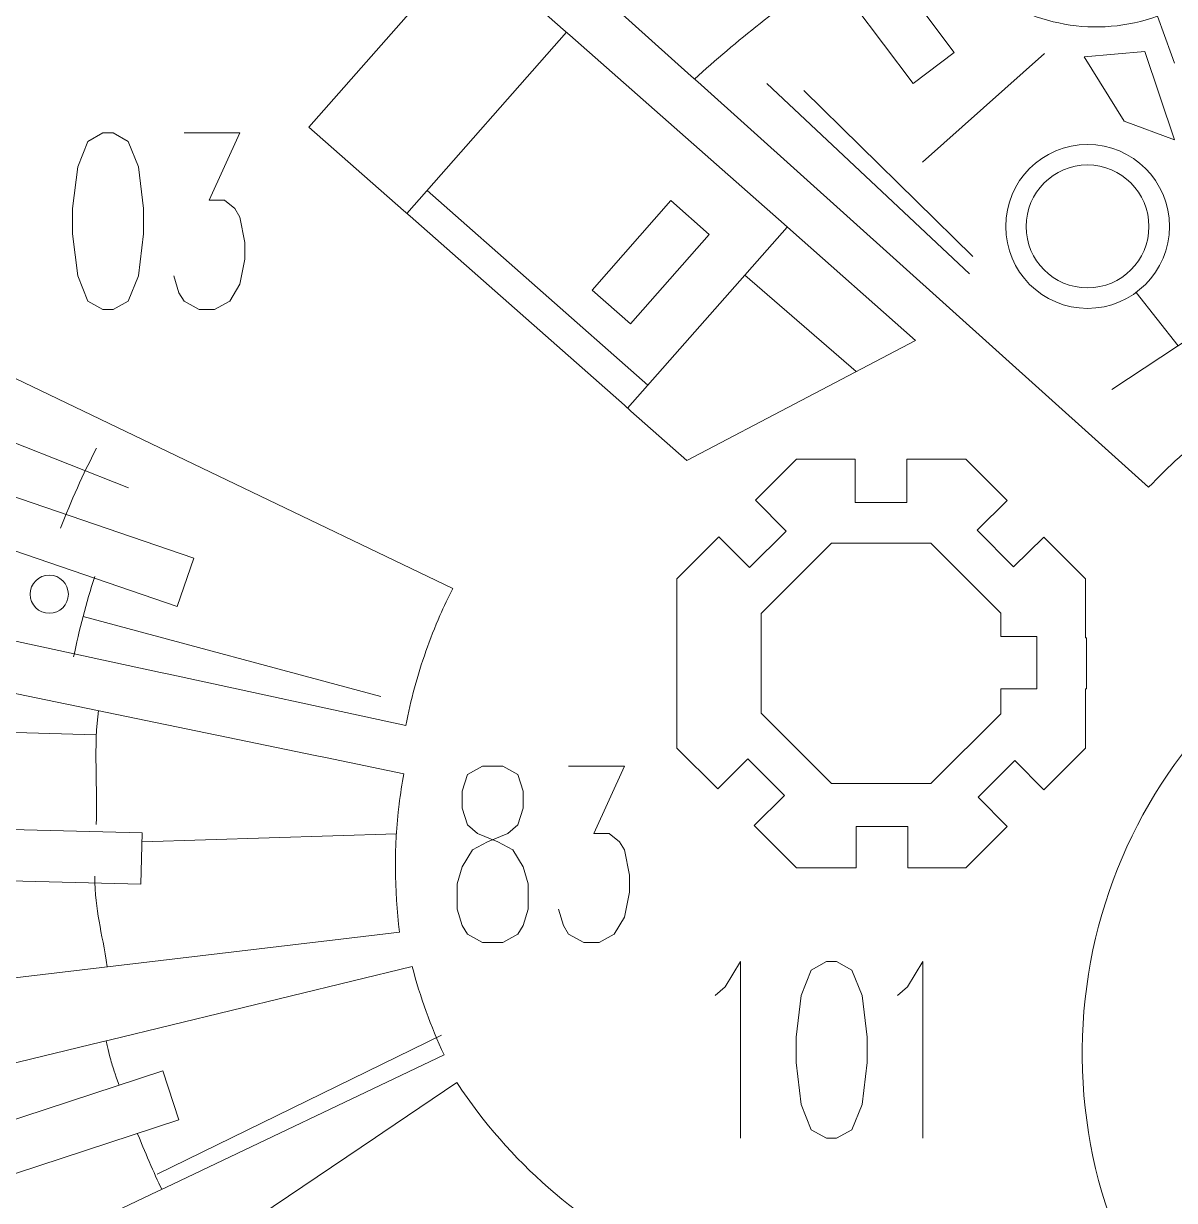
# Model space of a CAD drawing. Header units: inches. Extents: x -7.1 to 7.1, y -5.5 to 5.4.
# Drawn here: x -4.066 to -1.139, y -1.423 to 1.569 of the extents above; entities that cross this region are included whole.
import ezdxf

# ---------------------------------------------------------------- set-up
doc = ezdxf.new("R2010")
doc.units = ezdxf.units.IN
doc.header["$MEASUREMENT"] = 0
doc.layers.add('Layer 1', color=7, linetype='Continuous')

msp = doc.modelspace()

# ---------------------------------------------------------------- linework, layer by layer
at = {"layer": 'Layer 1', "color": 1, "lineweight": 9}
msp.add_ellipse((-1.36, 1.0536), major_axis=(0, 0.2083), ratio=1, dxfattribs=at)
at = {"layer": 'Layer 1', "color": 5, "lineweight": 9}
for centre, major_axis in [((-1.36, 1.0536), (0, 0.1562)), ((-4.0009, 0.1186), (0, 0.0486))]:
    msp.add_ellipse(centre, major_axis=major_axis, ratio=1, dxfattribs=at)
at = {"layer": 'Layer 1', "lineweight": 9}
for points, knots in [([(-1.1464, 1.4898), (-1.1464, 1.4898), (-1.1818, 1.5881), (-1.1818, 1.5881), (-1.1818, 1.5881), (-1.3361, 1.5324), (-1.5084, 1.5632), (-1.6338, 1.6689), (-1.6338, 1.6689), (-1.7591, 1.7747), (-1.8186, 1.9393), (-1.7897, 2.1008), (-1.7897, 2.1008), (-1.7608, 2.2622), (-1.648, 2.396), (-1.4937, 2.4517), (-1.4937, 2.4517), (-1.4937, 2.4517), (-1.6376, 2.8503), (-1.6376, 2.8503), (-1.6376, 2.8503), (-1.7919, 2.7945), (-1.9641, 2.8254), (-2.0895, 2.9311), (-2.0895, 2.9311), (-2.2149, 3.0369), (-2.2743, 3.2015), (-2.2454, 3.363), (-2.2454, 3.363), (-2.2166, 3.5244), (-2.1037, 3.6582), (-1.9494, 3.7139), (-1.9494, 3.7139), (-1.9494, 3.7139), (-2.0558, 4.0085), (-2.0558, 4.0085)], [0, 0, 0, 0, 0.1, 0.1, 0.1, 0.1, 0.2, 0.2, 0.2, 0.2, 0.3, 0.3, 0.3, 0.3, 0.4, 0.4, 0.4, 0.4, 0.5, 0.5, 0.5, 0.5, 0.6, 0.6, 0.6, 0.6, 0.7, 0.7, 0.7, 0.7, 0.8, 0.8, 0.8, 0.8, 1, 1, 1, 1]), ([(-1.4198, 2.6642), (-1.4198, 2.6642), (-1.36, 2.4861), (-1.36, 2.4861), (-1.36, 2.4861), (-1.5283, 2.4214), (-1.6478, 2.2582), (-1.6478, 2.0671), (-1.6478, 2.0671), (-1.6478, 1.8191), (-1.4468, 1.6181), (-1.1989, 1.6181), (-1.1989, 1.6181), (-1.1558, 1.6181), (-1.1141, 1.6242), (-1.0747, 1.6355), (-1.0747, 1.6355), (-1.0747, 1.6355), (-1.0732, 1.631), (-1.0732, 1.631), (-1.0732, 1.631), (-1.0732, 1.631), (-0.9726, 1.331), (-0.9726, 1.331)], [0, 0, 0, 0, 0.142857, 0.142857, 0.142857, 0.142857, 0.285714, 0.285714, 0.285714, 0.285714, 0.428571, 0.428571, 0.428571, 0.428571, 0.571429, 0.571429, 0.571429, 0.571429, 0.714286, 0.714286, 0.714286, 0.714286, 1, 1, 1, 1]), ([(-1.6989, 1.4956), (-1.6989, 1.4956), (-1.8034, 1.4169), (-1.8034, 1.4169), (-1.8034, 1.4169), (-1.8034, 1.4169), (-2.1052, 1.8176), (-2.1052, 1.8176), (-2.1052, 1.8176), (-2.1052, 1.8176), (-2.0007, 1.8963), (-2.0007, 1.8963), (-2.0007, 1.8963), (-2.0007, 1.8963), (-1.6989, 1.4956), (-1.6989, 1.4956)], [0, 0, 0, 0, 0.2, 0.2, 0.2, 0.2, 0.4, 0.4, 0.4, 0.4, 0.6, 0.6, 0.6, 0.6, 1, 1, 1, 1]), ([(-2.6935, 1.5544), (-2.6935, 1.5544), (-2.9344, 1.7669), (-2.9344, 1.7669), (-2.9344, 1.7669), (-2.9344, 1.7669), (-3.3405, 1.3064), (-3.3405, 1.3064), (-3.3405, 1.3064), (-3.3405, 1.3064), (-3.0997, 1.094), (-3.0997, 1.094)], [0, 0, 0, 0, 0.25, 0.25, 0.25, 0.25, 0.5, 0.5, 0.5, 0.5, 1, 1, 1, 1]), ([(-2.5225, 0.8059), (-2.5225, 0.8059), (-2.6201, 0.8919), (-2.6201, 0.8919), (-2.6201, 0.8919), (-2.6201, 0.8919), (-2.4196, 1.1192), (-2.4196, 1.1192), (-2.4196, 1.1192), (-2.4196, 1.1192), (-2.3221, 1.0332), (-2.3221, 1.0332), (-2.3221, 1.0332), (-2.3221, 1.0332), (-2.5225, 0.8059), (-2.5225, 0.8059)], [0, 0, 0, 0, 0.2, 0.2, 0.2, 0.2, 0.4, 0.4, 0.4, 0.4, 0.6, 0.6, 0.6, 0.6, 1, 1, 1, 1]), ([(-2.5216, 0.5841), (-2.5216, 0.5841), (-2.3793, 0.4586), (-2.3793, 0.4586), (-2.3793, 0.4586), (-2.3793, 0.4586), (-1.7973, 0.7639), (-1.7973, 0.7639), (-1.7973, 0.7639), (-1.7973, 0.7639), (-2.1155, 1.0446), (-2.1155, 1.0446)], [0, 0, 0, 0, 0.25, 0.25, 0.25, 0.25, 0.5, 0.5, 0.5, 0.5, 1, 1, 1, 1]), ([(-1.8198, 0.3959), (-1.8198, 0.3959), (-1.8198, 0.3519), (-1.8198, 0.3519), (-1.8198, 0.3519), (-1.8198, 0.3519), (-1.9513, 0.3519), (-1.9513, 0.3519), (-1.9513, 0.3519), (-1.9513, 0.3519), (-1.9513, 0.4622), (-1.9513, 0.4622), (-1.9513, 0.4622), (-1.9513, 0.4622), (-2.1001, 0.4622), (-2.1001, 0.4622), (-2.1001, 0.4622), (-2.1001, 0.4622), (-2.2048, 0.3575), (-2.2048, 0.3575), (-2.2048, 0.3575), (-2.2048, 0.3575), (-2.1266, 0.2786), (-2.1266, 0.2786), (-2.1266, 0.2786), (-2.1266, 0.2786), (-2.22, 0.1861), (-2.22, 0.1861), (-2.22, 0.1861), (-2.22, 0.1861), (-2.2978, 0.2645), (-2.2978, 0.2645), (-2.2978, 0.2645), (-2.2978, 0.2645), (-2.4045, 0.1578), (-2.4045, 0.1578), (-2.4045, 0.1578), (-2.4045, 0.1578), (-2.4045, -0.0463), (-2.4045, -0.0463)], [0, 0, 0, 0, 0.090909, 0.090909, 0.090909, 0.090909, 0.181818, 0.181818, 0.181818, 0.181818, 0.272727, 0.272727, 0.272727, 0.272727, 0.363636, 0.363636, 0.363636, 0.363636, 0.454545, 0.454545, 0.454545, 0.454545, 0.545455, 0.545455, 0.545455, 0.545455, 0.636364, 0.636364, 0.636364, 0.636364, 0.727273, 0.727273, 0.727273, 0.727273, 0.818182, 0.818182, 0.818182, 0.818182, 1, 1, 1, 1]), ([(-1.3631, -0.0463), (-1.3631, -0.0463), (-1.3631, 0.0076), (-1.3631, 0.0076), (-1.3631, 0.0076), (-1.3631, 0.0076), (-1.3654, 0.0076), (-1.3654, 0.0076), (-1.3654, 0.0076), (-1.3654, 0.0076), (-1.3654, 0.1578), (-1.3654, 0.1578), (-1.3654, 0.1578), (-1.3654, 0.1578), (-1.4714, 0.2639), (-1.4714, 0.2639), (-1.4714, 0.2639), (-1.4714, 0.2639), (-1.548, 0.1881), (-1.548, 0.1881), (-1.548, 0.1881), (-1.548, 0.1881), (-1.6405, 0.2815), (-1.6405, 0.2815), (-1.6405, 0.2815), (-1.6405, 0.2815), (-1.5644, 0.3569), (-1.5644, 0.3569), (-1.5644, 0.3569), (-1.5644, 0.3569), (-1.6697, 0.4622), (-1.6697, 0.4622), (-1.6697, 0.4622), (-1.6697, 0.4622), (-1.8198, 0.4622), (-1.8198, 0.4622), (-1.8198, 0.4622), (-1.8198, 0.4622), (-1.8198, 0.4181), (-1.8198, 0.4181)], [0, 0, 0, 0, 0.090909, 0.090909, 0.090909, 0.090909, 0.181818, 0.181818, 0.181818, 0.181818, 0.272727, 0.272727, 0.272727, 0.272727, 0.363636, 0.363636, 0.363636, 0.363636, 0.454545, 0.454545, 0.454545, 0.454545, 0.545455, 0.545455, 0.545455, 0.545455, 0.636364, 0.636364, 0.636364, 0.636364, 0.727273, 0.727273, 0.727273, 0.727273, 0.818182, 0.818182, 0.818182, 0.818182, 1, 1, 1, 1]), ([(-3.55, 0.4093), (-3.55, 0.4093), (-2.9747, 0.1331), (-2.9747, 0.1331), (-2.9747, 0.1331), (-2.9856, 0.1116), (-2.9974, 0.0865), (-3.0071, 0.0645), (-3.0071, 0.0645), (-3.0332, 0.0048), (-3.0549, -0.0568), (-3.0719, -0.1197), (-3.0719, -0.1197), (-3.0805, -0.1512), (-3.0878, -0.183), (-3.094, -0.215)], [0, 0, 0, 0, 0.2, 0.2, 0.2, 0.2, 0.4, 0.4, 0.4, 0.4, 0.6, 0.6, 0.6, 0.6, 1, 1, 1, 1]), ([(-3.6336, 0.2102), (-3.6336, 0.2102), (-3.6758, 0.0872), (-3.6758, 0.0872), (-3.6758, 0.0872), (-3.6758, 0.0872), (-4.1488, 0.2494), (-4.1488, 0.2494), (-4.1488, 0.2494), (-4.1488, 0.2494), (-4.1066, 0.3723), (-4.1066, 0.3723), (-4.1066, 0.3723), (-4.1066, 0.3723), (-3.6336, 0.2102), (-3.6336, 0.2102)], [0, 0, 0, 0, 0.2, 0.2, 0.2, 0.2, 0.4, 0.4, 0.4, 0.4, 0.6, 0.6, 0.6, 0.6, 1, 1, 1, 1]), ([(-1.581, 0.0113), (-1.581, 0.0113), (-1.4892, 0.0113), (-1.4892, 0.0113), (-1.4892, 0.0113), (-1.4892, 0.0113), (-1.4892, -0.1224), (-1.4892, -0.1224), (-1.4892, -0.1224), (-1.4892, -0.1224), (-1.581, -0.1224), (-1.581, -0.1224), (-1.581, -0.1224), (-1.581, -0.1224), (-1.581, -0.1856), (-1.581, -0.1856), (-1.581, -0.1856), (-1.581, -0.1856), (-1.7584, -0.363), (-1.7584, -0.363), (-1.7584, -0.363), (-1.7584, -0.363), (-2.0115, -0.363), (-2.0115, -0.363), (-2.0115, -0.363), (-2.0115, -0.363), (-2.1905, -0.184), (-2.1905, -0.184), (-2.1905, -0.184), (-2.1905, -0.184), (-2.1905, 0.0692), (-2.1905, 0.0692), (-2.1905, 0.0692), (-2.1905, 0.0692), (-2.0115, 0.2482), (-2.0115, 0.2482), (-2.0115, 0.2482), (-2.0115, 0.2482), (-1.7584, 0.2482), (-1.7584, 0.2482), (-1.7584, 0.2482), (-1.7584, 0.2482), (-1.581, 0.0708), (-1.581, 0.0708), (-1.581, 0.0708), (-1.581, 0.0708), (-1.581, 0.0113), (-1.581, 0.0113)], [0, 0, 0, 0, 0.076923, 0.076923, 0.076923, 0.076923, 0.153846, 0.153846, 0.153846, 0.153846, 0.230769, 0.230769, 0.230769, 0.230769, 0.307692, 0.307692, 0.307692, 0.307692, 0.384615, 0.384615, 0.384615, 0.384615, 0.461538, 0.461538, 0.461538, 0.461538, 0.538462, 0.538462, 0.538462, 0.538462, 0.615385, 0.615385, 0.615385, 0.615385, 0.692308, 0.692308, 0.692308, 0.692308, 0.769231, 0.769231, 0.769231, 0.769231, 0.846154, 0.846154, 0.846154, 0.846154, 1, 1, 1, 1]), ([(-2.4045, -0.0685), (-2.4045, -0.0685), (-2.4045, -0.2726), (-2.4045, -0.2726), (-2.4045, -0.2726), (-2.4045, -0.2726), (-2.3008, -0.3764), (-2.3008, -0.3764), (-2.3008, -0.3764), (-2.3008, -0.3764), (-2.2237, -0.3), (-2.2237, -0.3), (-2.2237, -0.3), (-2.2237, -0.3), (-2.1311, -0.3934), (-2.1311, -0.3934), (-2.1311, -0.3934), (-2.1311, -0.3934), (-2.2078, -0.4694), (-2.2078, -0.4694), (-2.2078, -0.4694), (-2.2078, -0.4694), (-2.1001, -0.577), (-2.1001, -0.577), (-2.1001, -0.577), (-2.1001, -0.577), (-1.9486, -0.577), (-1.9486, -0.577), (-1.9486, -0.577), (-1.9486, -0.577), (-1.9486, -0.5354), (-1.9486, -0.5354)], [0, 0, 0, 0, 0.111111, 0.111111, 0.111111, 0.111111, 0.222222, 0.222222, 0.222222, 0.222222, 0.333333, 0.333333, 0.333333, 0.333333, 0.444444, 0.444444, 0.444444, 0.444444, 0.555556, 0.555556, 0.555556, 0.555556, 0.666667, 0.666667, 0.666667, 0.666667, 0.777778, 0.777778, 0.777778, 0.777778, 1, 1, 1, 1]), ([(-1.9486, -0.5133), (-1.9486, -0.5133), (-1.9486, -0.4717), (-1.9486, -0.4717), (-1.9486, -0.4717), (-1.9486, -0.4717), (-1.8171, -0.4717), (-1.8171, -0.4717), (-1.8171, -0.4717), (-1.8171, -0.4717), (-1.8171, -0.577), (-1.8171, -0.577), (-1.8171, -0.577), (-1.8171, -0.577), (-1.6697, -0.577), (-1.6697, -0.577), (-1.6697, -0.577), (-1.6697, -0.577), (-1.5645, -0.4718), (-1.5645, -0.4718), (-1.5645, -0.4718), (-1.5645, -0.4718), (-1.6385, -0.3971), (-1.6385, -0.3971), (-1.6385, -0.3971), (-1.6385, -0.3971), (-1.5451, -0.3046), (-1.5451, -0.3046), (-1.5451, -0.3046), (-1.5451, -0.3046), (-1.4716, -0.3788), (-1.4716, -0.3788), (-1.4716, -0.3788), (-1.4716, -0.3788), (-1.3654, -0.2726), (-1.3654, -0.2726), (-1.3654, -0.2726), (-1.3654, -0.2726), (-1.3654, -0.1224), (-1.3654, -0.1224), (-1.3654, -0.1224), (-1.3654, -0.1224), (-1.3631, -0.1224), (-1.3631, -0.1224), (-1.3631, -0.1224), (-1.3631, -0.1224), (-1.3631, -0.0685), (-1.3631, -0.0685)], [0, 0, 0, 0, 0.076923, 0.076923, 0.076923, 0.076923, 0.153846, 0.153846, 0.153846, 0.153846, 0.230769, 0.230769, 0.230769, 0.230769, 0.307692, 0.307692, 0.307692, 0.307692, 0.384615, 0.384615, 0.384615, 0.384615, 0.461538, 0.461538, 0.461538, 0.461538, 0.538462, 0.538462, 0.538462, 0.538462, 0.615385, 0.615385, 0.615385, 0.615385, 0.692308, 0.692308, 0.692308, 0.692308, 0.769231, 0.769231, 0.769231, 0.769231, 0.846154, 0.846154, 0.846154, 0.846154, 1, 1, 1, 1]), ([(-3.2987, -0.2965), (-3.2987, -0.2965), (-3.0992, -0.3377), (-3.0992, -0.3377), (-3.0992, -0.3377), (-3.1039, -0.3635), (-3.1077, -0.3893), (-3.1109, -0.4153), (-3.1109, -0.4153), (-3.1239, -0.5233), (-3.1236, -0.6327), (-3.1098, -0.7407)], [0, 0, 0, 0, 0.25, 0.25, 0.25, 0.25, 0.5, 0.5, 0.5, 0.5, 1, 1, 1, 1]), ([(-3.7648, -0.4885), (-3.7648, -0.4885), (-3.7683, -0.619), (-3.7683, -0.619), (-3.7683, -0.619), (-3.7683, -0.619), (-4.2693, -0.6059), (-4.2693, -0.6059), (-4.2693, -0.6059), (-4.2693, -0.6059), (-4.2659, -0.4754), (-4.2659, -0.4754), (-4.2659, -0.4754), (-4.2659, -0.4754), (-3.7648, -0.4885), (-3.7648, -0.4885)], [0, 0, 0, 0, 0.2, 0.2, 0.2, 0.2, 0.4, 0.4, 0.4, 0.4, 0.6, 0.6, 0.6, 0.6, 1, 1, 1, 1]), ([(-2.9968, -1.0524), (-3.0305, -0.9803), (-3.0577, -0.9048), (-3.0778, -0.8278), (-3.0778, -0.8278), (-3.0778, -0.8278), (-3.8455, -1.0141), (-3.8455, -1.0141)], [0, 0, 0, 0, 0.333333, 0.333333, 0.333333, 0.333333, 1, 1, 1, 1]), ([(-3.7123, -1.0934), (-3.7123, -1.0934), (-3.6714, -1.218), (-3.6714, -1.218), (-3.6714, -1.218), (-3.6714, -1.218), (-4.1469, -1.3739), (-4.1469, -1.3739), (-4.1469, -1.3739), (-4.1469, -1.3739), (-4.1878, -1.2493), (-4.1878, -1.2493), (-4.1878, -1.2493), (-4.1878, -1.2493), (-3.7123, -1.0934), (-3.7123, -1.0934)], [0, 0, 0, 0, 0.2, 0.2, 0.2, 0.2, 0.4, 0.4, 0.4, 0.4, 0.6, 0.6, 0.6, 0.6, 1, 1, 1, 1]), ([(-2.6627, -1.4466), (-2.756, -1.3754), (-2.8396, -1.2916), (-2.9108, -1.1983), (-2.9108, -1.1983), (-2.9293, -1.1739), (-2.9473, -1.1488), (-2.9641, -1.1232), (-2.9641, -1.1232), (-2.9641, -1.1232), (-3.1526, -1.2502), (-3.1526, -1.2502)], [0, 0, 0, 0, 0.25, 0.25, 0.25, 0.25, 0.5, 0.5, 0.5, 0.5, 1, 1, 1, 1])]:
    msp.add_open_spline(points, degree=3, knots=knots, dxfattribs=at)
for points in [[(-3.8677, 2.7829), (-3.8677, 2.7829), (-2.3682, 1.4358), (-2.3682, 1.4358)], [(-2.1321, 1.0592), (-2.1321, 1.0592), (-2.6769, 1.5398), (-2.6769, 1.5398)], [(-3.5699, 0.4188), (-3.5699, 0.4188), (-5.791, 1.4851), (-5.791, 1.4851)], [(-2.3517, 1.421), (-2.3517, 1.421), (-1.332, 0.5049), (-1.332, 0.5049)], [(-3.0831, 1.0793), (-3.0831, 1.0793), (-2.5382, 0.5988), (-2.5382, 0.5988)], [(-1.2046, 0.3904), (-1.1548, 0.4433), (-1.1009, 0.492), (-1.0433, 0.5359)], [(-1.3155, 0.4901), (-1.3155, 0.4901), (-1.2046, 0.3904), (-1.2046, 0.3904)], [(-6.1562, 0.4466), (-6.1562, 0.4466), (-3.7181, -0.0802), (-3.7181, -0.0802)], [(-3.3204, -0.292), (-3.3204, -0.292), (-6.0947, 0.2806), (-6.0947, 0.2806)], [(-0.1197, 0.2163), (-0.8096, 0.2103), (-1.3676, -0.3477), (-1.3736, -1.0376)], [(-3.6965, -0.0849), (-3.6965, -0.0849), (-3.094, -0.215), (-3.094, -0.215)], [(-3.2951, -0.7626), (-3.2951, -0.7626), (-3.1098, -0.7407), (-3.1098, -0.7407)], [(-5.3541, -1.0065), (-5.3541, -1.0065), (-3.317, -0.7652), (-3.317, -0.7652)], [(-3.8671, -1.0194), (-3.8671, -1.0194), (-5.529, -1.4227), (-5.529, -1.4227)], [(-3.7046, -1.3895), (-3.7046, -1.3895), (-2.9968, -1.0524), (-2.9968, -1.0524)], [(-1.3736, -1.0597), (-1.3676, -1.7496), (-0.8096, -2.3077), (-0.1197, -2.3136)], [(-3.1709, -1.2625), (-3.1709, -1.2625), (-5.0616, -2.5361), (-5.0616, -2.5361)], [(-5.7625, -2.3695), (-5.7625, -2.3695), (-3.7246, -1.399), (-3.7246, -1.399)]]:
    msp.add_open_spline(points, degree=3, dxfattribs=at)
at = {"layer": 'Layer 1', "color": 5, "lineweight": 9}
for points in [[(-2.36, 1.4284), (-2.2517, 1.5262), (-2.1371, 1.617), (-2.0168, 1.7002)], [(-2.6852, 1.5471), (-2.6852, 1.5471), (-3.0914, 1.0867), (-3.0914, 1.0867)], [(-1.7798, 1.2169), (-1.7798, 1.2169), (-1.4699, 1.4929), (-1.4699, 1.4929)], [(-2.1757, 1.4174), (-2.1757, 1.4174), (-1.66, 0.933), (-1.66, 0.933)], [(-2.0819, 1.3992), (-2.0819, 1.3992), (-1.6522, 0.9773), (-1.6522, 0.9773)], [(-3.04, 1.1449), (-3.04, 1.1449), (-2.4786, 0.6497), (-2.4786, 0.6497)], [(-2.1238, 1.0519), (-2.1238, 1.0519), (-2.5299, 0.5915), (-2.5299, 0.5915)], [(-2.2317, 0.9296), (-2.2317, 0.9296), (-1.9485, 0.6846), (-1.9485, 0.6846)], [(-1.2365, 0.8858), (-1.2365, 0.8858), (-1.1299, 0.7498), (-1.1299, 0.7498)], [(-1.298, 0.6387), (-1.298, 0.6387), (-1.0064, 0.8314), (-1.0064, 0.8314)], [(-4.7007, 0.7449), (-4.7007, 0.7449), (-3.7994, 0.389), (-3.7994, 0.389)], [(-3.9148, 0.0619), (-3.9148, 0.0619), (-3.1573, -0.1419), (-3.1573, -0.1419)], [(-4.672, -0.216), (-4.672, -0.216), (-3.8826, -0.2389), (-3.8826, -0.2389)], [(-3.1181, -0.4909), (-3.1181, -0.4909), (-3.7654, -0.5108), (-3.7654, -0.5108)], [(-3.7268, -1.3555), (-3.7268, -1.3555), (-3.0036, -1.0023), (-3.0036, -1.0023)], [(-3.7146, -1.3942), (-3.7348, -1.3545), (-3.7592, -1.2939), (-3.7769, -1.2526)]]:
    msp.add_open_spline(points, degree=3, dxfattribs=at)
at = {"layer": 'Layer 1', "color": 1, "lineweight": 9}
for points in [[(-2.6935, 1.5544), (-2.6935, 1.5544), (-2.6769, 1.5398), (-2.6769, 1.5398)], [(-1.1391, 1.4689), (-1.1391, 1.4689), (-1.1461, 1.4899), (-1.1461, 1.4899)], [(-2.3517, 1.421), (-2.3517, 1.421), (-2.3682, 1.4358), (-2.3682, 1.4358)], [(-3.0997, 1.094), (-3.0997, 1.094), (-3.0831, 1.0793), (-3.0831, 1.0793)], [(-2.1321, 1.0592), (-2.1321, 1.0592), (-2.1155, 1.0446), (-2.1155, 1.0446)], [(-2.5382, 0.5988), (-2.5382, 0.5988), (-2.5216, 0.5841), (-2.5216, 0.5841)], [(-3.9723, 0.2861), (-3.9455, 0.3555), (-3.915, 0.4234), (-3.881, 0.4895)], [(-1.3155, 0.4901), (-1.3155, 0.4901), (-1.332, 0.5049), (-1.332, 0.5049)], [(-3.55, 0.4093), (-3.55, 0.4093), (-3.5699, 0.4188), (-3.5699, 0.4188)], [(-1.8198, 0.3959), (-1.8198, 0.3959), (-1.8198, 0.4181), (-1.8198, 0.4181)], [(-3.939, -0.041), (-3.9246, 0.0281), (-3.9067, 0.0964), (-3.8854, 0.1634)], [(-2.4045, -0.0685), (-2.4045, -0.0685), (-2.4045, -0.0463), (-2.4045, -0.0463)], [(-1.3631, -0.0685), (-1.3631, -0.0685), (-1.3631, -0.0463), (-1.3631, -0.0463)], [(-3.6965, -0.0849), (-3.6965, -0.0849), (-3.7181, -0.0802), (-3.7181, -0.0802)], [(-3.8814, -0.4668), (-3.8778, -0.3848), (-3.8884, -0.2577), (-3.8754, -0.1775)], [(-3.2987, -0.2965), (-3.2987, -0.2965), (-3.3204, -0.292), (-3.3204, -0.292)], [(-1.9486, -0.5354), (-1.9486, -0.5354), (-1.9486, -0.5133), (-1.9486, -0.5133)], [(-3.8534, -0.8288), (-3.8678, -0.7357), (-3.8835, -0.6903), (-3.8853, -0.598)], [(-3.2951, -0.7626), (-3.2951, -0.7626), (-3.317, -0.7652), (-3.317, -0.7652)], [(-3.8455, -1.0143), (-3.8455, -1.0143), (-3.8671, -1.0192), (-3.8671, -1.0192)], [(-3.8231, -1.1297), (-3.8463, -1.0645), (-3.8395, -1.085), (-3.8563, -1.0168)], [(-1.3737, -1.0597), (-1.3737, -1.0597), (-1.3737, -1.0376), (-1.3737, -1.0376)], [(-3.1526, -1.2502), (-3.1526, -1.2502), (-3.1709, -1.2625), (-3.1709, -1.2625)], [(-3.7046, -1.3895), (-3.7046, -1.3895), (-3.7246, -1.399), (-3.7246, -1.399)]]:
    msp.add_open_spline(points, degree=3, dxfattribs=at)
for points, knots in [([(-1.1392, 1.2742), (-1.1392, 1.2742), (-1.2147, 1.4981), (-1.2147, 1.4981), (-1.2147, 1.4981), (-1.2147, 1.4981), (-1.3684, 1.4851), (-1.3684, 1.4851), (-1.3684, 1.4851), (-1.3684, 1.4851), (-1.2668, 1.321), (-1.2668, 1.321), (-1.2668, 1.321), (-1.2668, 1.321), (-1.1392, 1.2742), (-1.1392, 1.2742)], [0, 0, 0, 0, 0.2, 0.2, 0.2, 0.2, 0.4, 0.4, 0.4, 0.4, 0.6, 0.6, 0.6, 0.6, 1, 1, 1, 1]), ([(-3.8644, 1.2913), (-3.8644, 1.2913), (-3.9031, 1.2695), (-3.9031, 1.2695), (-3.9031, 1.2695), (-3.9031, 1.2695), (-3.9286, 1.2054), (-3.9286, 1.2054), (-3.9286, 1.2054), (-3.9286, 1.2054), (-3.9417, 1.0989), (-3.9417, 1.0989), (-3.9417, 1.0989), (-3.9417, 1.0989), (-3.9417, 1.0348), (-3.9417, 1.0348), (-3.9417, 1.0348), (-3.9417, 1.0348), (-3.9286, 0.9277), (-3.9286, 0.9277), (-3.9286, 0.9277), (-3.9286, 0.9277), (-3.9031, 0.8636), (-3.9031, 0.8636), (-3.9031, 0.8636), (-3.9031, 0.8636), (-3.8644, 0.8425), (-3.8644, 0.8425), (-3.8644, 0.8425), (-3.8644, 0.8425), (-3.8385, 0.8425), (-3.8385, 0.8425), (-3.8385, 0.8425), (-3.8385, 0.8425), (-3.7999, 0.8636), (-3.7999, 0.8636), (-3.7999, 0.8636), (-3.7999, 0.8636), (-3.774, 0.9277), (-3.774, 0.9277), (-3.774, 0.9277), (-3.774, 0.9277), (-3.7612, 1.0348), (-3.7612, 1.0348), (-3.7612, 1.0348), (-3.7612, 1.0348), (-3.7612, 1.0989), (-3.7612, 1.0989), (-3.7612, 1.0989), (-3.7612, 1.0989), (-3.774, 1.2054), (-3.774, 1.2054), (-3.774, 1.2054), (-3.774, 1.2054), (-3.7999, 1.2695), (-3.7999, 1.2695), (-3.7999, 1.2695), (-3.7999, 1.2695), (-3.8385, 1.2913), (-3.8385, 1.2913), (-3.8385, 1.2913), (-3.8385, 1.2913), (-3.8644, 1.2913), (-3.8644, 1.2913)], [0, 0, 0, 0, 0.058824, 0.058824, 0.058824, 0.058824, 0.117647, 0.117647, 0.117647, 0.117647, 0.176471, 0.176471, 0.176471, 0.176471, 0.235294, 0.235294, 0.235294, 0.235294, 0.294118, 0.294118, 0.294118, 0.294118, 0.352941, 0.352941, 0.352941, 0.352941, 0.411765, 0.411765, 0.411765, 0.411765, 0.470588, 0.470588, 0.470588, 0.470588, 0.529412, 0.529412, 0.529412, 0.529412, 0.588235, 0.588235, 0.588235, 0.588235, 0.647059, 0.647059, 0.647059, 0.647059, 0.705882, 0.705882, 0.705882, 0.705882, 0.764706, 0.764706, 0.764706, 0.764706, 0.823529, 0.823529, 0.823529, 0.823529, 0.882353, 0.882353, 0.882353, 0.882353, 1, 1, 1, 1]), ([(-3.658, 1.2913), (-3.658, 1.2913), (-3.5165, 1.2913), (-3.5165, 1.2913), (-3.5165, 1.2913), (-3.5165, 1.2913), (-3.5938, 1.1201), (-3.5938, 1.1201), (-3.5938, 1.1201), (-3.5938, 1.1201), (-3.5551, 1.1201), (-3.5551, 1.1201), (-3.5551, 1.1201), (-3.5551, 1.1201), (-3.5292, 1.0989), (-3.5292, 1.0989), (-3.5292, 1.0989), (-3.5292, 1.0989), (-3.5165, 1.0771), (-3.5165, 1.0771), (-3.5165, 1.0771), (-3.5165, 1.0771), (-3.5033, 1.013), (-3.5033, 1.013), (-3.5033, 1.013), (-3.5033, 1.013), (-3.5033, 0.9707), (-3.5033, 0.9707), (-3.5033, 0.9707), (-3.5033, 0.9707), (-3.5165, 0.9066), (-3.5165, 0.9066), (-3.5165, 0.9066), (-3.5165, 0.9066), (-3.542, 0.8636), (-3.542, 0.8636), (-3.542, 0.8636), (-3.542, 0.8636), (-3.5807, 0.8425), (-3.5807, 0.8425), (-3.5807, 0.8425), (-3.5807, 0.8425), (-3.6193, 0.8425), (-3.6193, 0.8425), (-3.6193, 0.8425), (-3.6193, 0.8425), (-3.658, 0.8636), (-3.658, 0.8636), (-3.658, 0.8636), (-3.658, 0.8636), (-3.6711, 0.8848), (-3.6711, 0.8848), (-3.6711, 0.8848), (-3.6711, 0.8848), (-3.6839, 0.9277), (-3.6839, 0.9277)], [0, 0, 0, 0, 0.066667, 0.066667, 0.066667, 0.066667, 0.133333, 0.133333, 0.133333, 0.133333, 0.2, 0.2, 0.2, 0.2, 0.266667, 0.266667, 0.266667, 0.266667, 0.333333, 0.333333, 0.333333, 0.333333, 0.4, 0.4, 0.4, 0.4, 0.466667, 0.466667, 0.466667, 0.466667, 0.533333, 0.533333, 0.533333, 0.533333, 0.6, 0.6, 0.6, 0.6, 0.666667, 0.666667, 0.666667, 0.666667, 0.733333, 0.733333, 0.733333, 0.733333, 0.8, 0.8, 0.8, 0.8, 0.866667, 0.866667, 0.866667, 0.866667, 1, 1, 1, 1]), ([(-2.8988, -0.3182), (-2.8988, -0.3182), (-2.9374, -0.3394), (-2.9374, -0.3394), (-2.9374, -0.3394), (-2.9374, -0.3394), (-2.9506, -0.3824), (-2.9506, -0.3824), (-2.9506, -0.3824), (-2.9506, -0.3824), (-2.9506, -0.4253), (-2.9506, -0.4253), (-2.9506, -0.4253), (-2.9506, -0.4253), (-2.9374, -0.4676), (-2.9374, -0.4676), (-2.9374, -0.4676), (-2.9374, -0.4676), (-2.9119, -0.4894), (-2.9119, -0.4894), (-2.9119, -0.4894), (-2.9119, -0.4894), (-2.8601, -0.5106), (-2.8601, -0.5106), (-2.8601, -0.5106), (-2.8601, -0.5106), (-2.8215, -0.5317), (-2.8215, -0.5317), (-2.8215, -0.5317), (-2.8215, -0.5317), (-2.7959, -0.5747), (-2.7959, -0.5747), (-2.7959, -0.5747), (-2.7959, -0.5747), (-2.7828, -0.6176), (-2.7828, -0.6176), (-2.7828, -0.6176), (-2.7828, -0.6176), (-2.7828, -0.6818), (-2.7828, -0.6818), (-2.7828, -0.6818), (-2.7828, -0.6818), (-2.7959, -0.7241), (-2.7959, -0.7241), (-2.7959, -0.7241), (-2.7959, -0.7241), (-2.8087, -0.7459), (-2.8087, -0.7459), (-2.8087, -0.7459), (-2.8087, -0.7459), (-2.8474, -0.767), (-2.8474, -0.767), (-2.8474, -0.767), (-2.8474, -0.767), (-2.8988, -0.767), (-2.8988, -0.767), (-2.8988, -0.767), (-2.8988, -0.767), (-2.9374, -0.7459), (-2.9374, -0.7459), (-2.9374, -0.7459), (-2.9374, -0.7459), (-2.9506, -0.7241), (-2.9506, -0.7241), (-2.9506, -0.7241), (-2.9506, -0.7241), (-2.9633, -0.6818), (-2.9633, -0.6818), (-2.9633, -0.6818), (-2.9633, -0.6818), (-2.9633, -0.6176), (-2.9633, -0.6176), (-2.9633, -0.6176), (-2.9633, -0.6176), (-2.9506, -0.5747), (-2.9506, -0.5747), (-2.9506, -0.5747), (-2.9506, -0.5747), (-2.9247, -0.5317), (-2.9247, -0.5317), (-2.9247, -0.5317), (-2.9247, -0.5317), (-2.886, -0.5106), (-2.886, -0.5106), (-2.886, -0.5106), (-2.886, -0.5106), (-2.8346, -0.4894), (-2.8346, -0.4894), (-2.8346, -0.4894), (-2.8346, -0.4894), (-2.8087, -0.4676), (-2.8087, -0.4676), (-2.8087, -0.4676), (-2.8087, -0.4676), (-2.7959, -0.4253), (-2.7959, -0.4253), (-2.7959, -0.4253), (-2.7959, -0.4253), (-2.7959, -0.3824), (-2.7959, -0.3824), (-2.7959, -0.3824), (-2.7959, -0.3824), (-2.8087, -0.3394), (-2.8087, -0.3394), (-2.8087, -0.3394), (-2.8087, -0.3394), (-2.8474, -0.3182), (-2.8474, -0.3182), (-2.8474, -0.3182), (-2.8474, -0.3182), (-2.8988, -0.3182), (-2.8988, -0.3182)], [0, 0, 0, 0, 0.034483, 0.034483, 0.034483, 0.034483, 0.068966, 0.068966, 0.068966, 0.068966, 0.103448, 0.103448, 0.103448, 0.103448, 0.137931, 0.137931, 0.137931, 0.137931, 0.172414, 0.172414, 0.172414, 0.172414, 0.206897, 0.206897, 0.206897, 0.206897, 0.241379, 0.241379, 0.241379, 0.241379, 0.275862, 0.275862, 0.275862, 0.275862, 0.310345, 0.310345, 0.310345, 0.310345, 0.344828, 0.344828, 0.344828, 0.344828, 0.37931, 0.37931, 0.37931, 0.37931, 0.413793, 0.413793, 0.413793, 0.413793, 0.448276, 0.448276, 0.448276, 0.448276, 0.482759, 0.482759, 0.482759, 0.482759, 0.517241, 0.517241, 0.517241, 0.517241, 0.551724, 0.551724, 0.551724, 0.551724, 0.586207, 0.586207, 0.586207, 0.586207, 0.62069, 0.62069, 0.62069, 0.62069, 0.655172, 0.655172, 0.655172, 0.655172, 0.689655, 0.689655, 0.689655, 0.689655, 0.724138, 0.724138, 0.724138, 0.724138, 0.758621, 0.758621, 0.758621, 0.758621, 0.793103, 0.793103, 0.793103, 0.793103, 0.827586, 0.827586, 0.827586, 0.827586, 0.862069, 0.862069, 0.862069, 0.862069, 0.896552, 0.896552, 0.896552, 0.896552, 0.931034, 0.931034, 0.931034, 0.931034, 1, 1, 1, 1]), ([(-2.68, -0.3182), (-2.68, -0.3182), (-2.5381, -0.3182), (-2.5381, -0.3182), (-2.5381, -0.3182), (-2.5381, -0.3182), (-2.6154, -0.4894), (-2.6154, -0.4894), (-2.6154, -0.4894), (-2.6154, -0.4894), (-2.5767, -0.4894), (-2.5767, -0.4894), (-2.5767, -0.4894), (-2.5767, -0.4894), (-2.5508, -0.5106), (-2.5508, -0.5106), (-2.5508, -0.5106), (-2.5508, -0.5106), (-2.5381, -0.5317), (-2.5381, -0.5317), (-2.5381, -0.5317), (-2.5381, -0.5317), (-2.5253, -0.5959), (-2.5253, -0.5959), (-2.5253, -0.5959), (-2.5253, -0.5959), (-2.5253, -0.6388), (-2.5253, -0.6388), (-2.5253, -0.6388), (-2.5253, -0.6388), (-2.5381, -0.7029), (-2.5381, -0.7029), (-2.5381, -0.7029), (-2.5381, -0.7029), (-2.564, -0.7459), (-2.564, -0.7459), (-2.564, -0.7459), (-2.564, -0.7459), (-2.6026, -0.767), (-2.6026, -0.767), (-2.6026, -0.767), (-2.6026, -0.767), (-2.6413, -0.767), (-2.6413, -0.767), (-2.6413, -0.767), (-2.6413, -0.767), (-2.68, -0.7459), (-2.68, -0.7459), (-2.68, -0.7459), (-2.68, -0.7459), (-2.6927, -0.7241), (-2.6927, -0.7241), (-2.6927, -0.7241), (-2.6927, -0.7241), (-2.7055, -0.6818), (-2.7055, -0.6818)], [0, 0, 0, 0, 0.066667, 0.066667, 0.066667, 0.066667, 0.133333, 0.133333, 0.133333, 0.133333, 0.2, 0.2, 0.2, 0.2, 0.266667, 0.266667, 0.266667, 0.266667, 0.333333, 0.333333, 0.333333, 0.333333, 0.4, 0.4, 0.4, 0.4, 0.466667, 0.466667, 0.466667, 0.466667, 0.533333, 0.533333, 0.533333, 0.533333, 0.6, 0.6, 0.6, 0.6, 0.666667, 0.666667, 0.666667, 0.666667, 0.733333, 0.733333, 0.733333, 0.733333, 0.8, 0.8, 0.8, 0.8, 0.866667, 0.866667, 0.866667, 0.866667, 1, 1, 1, 1]), ([(-2.3075, -0.9015), (-2.3075, -0.9015), (-2.2816, -0.8797), (-2.2816, -0.8797), (-2.2816, -0.8797), (-2.2816, -0.8797), (-2.243, -0.8156), (-2.243, -0.8156), (-2.243, -0.8156), (-2.243, -0.8156), (-2.243, -1.2644), (-2.243, -1.2644)], [0, 0, 0, 0, 0.25, 0.25, 0.25, 0.25, 0.5, 0.5, 0.5, 0.5, 1, 1, 1, 1]), ([(-2.0241, -0.8156), (-2.0241, -0.8156), (-2.0628, -0.8374), (-2.0628, -0.8374), (-2.0628, -0.8374), (-2.0628, -0.8374), (-2.0883, -0.9015), (-2.0883, -0.9015), (-2.0883, -0.9015), (-2.0883, -0.9015), (-2.1015, -1.0079), (-2.1015, -1.0079), (-2.1015, -1.0079), (-2.1015, -1.0079), (-2.1015, -1.072), (-2.1015, -1.072), (-2.1015, -1.072), (-2.1015, -1.072), (-2.0883, -1.1791), (-2.0883, -1.1791), (-2.0883, -1.1791), (-2.0883, -1.1791), (-2.0628, -1.2432), (-2.0628, -1.2432), (-2.0628, -1.2432), (-2.0628, -1.2432), (-2.0241, -1.2644), (-2.0241, -1.2644), (-2.0241, -1.2644), (-2.0241, -1.2644), (-1.9982, -1.2644), (-1.9982, -1.2644), (-1.9982, -1.2644), (-1.9982, -1.2644), (-1.9596, -1.2432), (-1.9596, -1.2432), (-1.9596, -1.2432), (-1.9596, -1.2432), (-1.9337, -1.1791), (-1.9337, -1.1791), (-1.9337, -1.1791), (-1.9337, -1.1791), (-1.9209, -1.072), (-1.9209, -1.072), (-1.9209, -1.072), (-1.9209, -1.072), (-1.9209, -1.0079), (-1.9209, -1.0079), (-1.9209, -1.0079), (-1.9209, -1.0079), (-1.9337, -0.9015), (-1.9337, -0.9015), (-1.9337, -0.9015), (-1.9337, -0.9015), (-1.9596, -0.8374), (-1.9596, -0.8374), (-1.9596, -0.8374), (-1.9596, -0.8374), (-1.9982, -0.8156), (-1.9982, -0.8156), (-1.9982, -0.8156), (-1.9982, -0.8156), (-2.0241, -0.8156), (-2.0241, -0.8156)], [0, 0, 0, 0, 0.058824, 0.058824, 0.058824, 0.058824, 0.117647, 0.117647, 0.117647, 0.117647, 0.176471, 0.176471, 0.176471, 0.176471, 0.235294, 0.235294, 0.235294, 0.235294, 0.294118, 0.294118, 0.294118, 0.294118, 0.352941, 0.352941, 0.352941, 0.352941, 0.411765, 0.411765, 0.411765, 0.411765, 0.470588, 0.470588, 0.470588, 0.470588, 0.529412, 0.529412, 0.529412, 0.529412, 0.588235, 0.588235, 0.588235, 0.588235, 0.647059, 0.647059, 0.647059, 0.647059, 0.705882, 0.705882, 0.705882, 0.705882, 0.764706, 0.764706, 0.764706, 0.764706, 0.823529, 0.823529, 0.823529, 0.823529, 0.882353, 0.882353, 0.882353, 0.882353, 1, 1, 1, 1]), ([(-1.8436, -0.9015), (-1.8436, -0.9015), (-1.8177, -0.8797), (-1.8177, -0.8797), (-1.8177, -0.8797), (-1.8177, -0.8797), (-1.779, -0.8156), (-1.779, -0.8156), (-1.779, -0.8156), (-1.779, -0.8156), (-1.779, -1.2644), (-1.779, -1.2644)], [0, 0, 0, 0, 0.25, 0.25, 0.25, 0.25, 0.5, 0.5, 0.5, 0.5, 1, 1, 1, 1])]:
    msp.add_open_spline(points, degree=3, knots=knots, dxfattribs=at)

doc.saveas('drawing.dxf')
